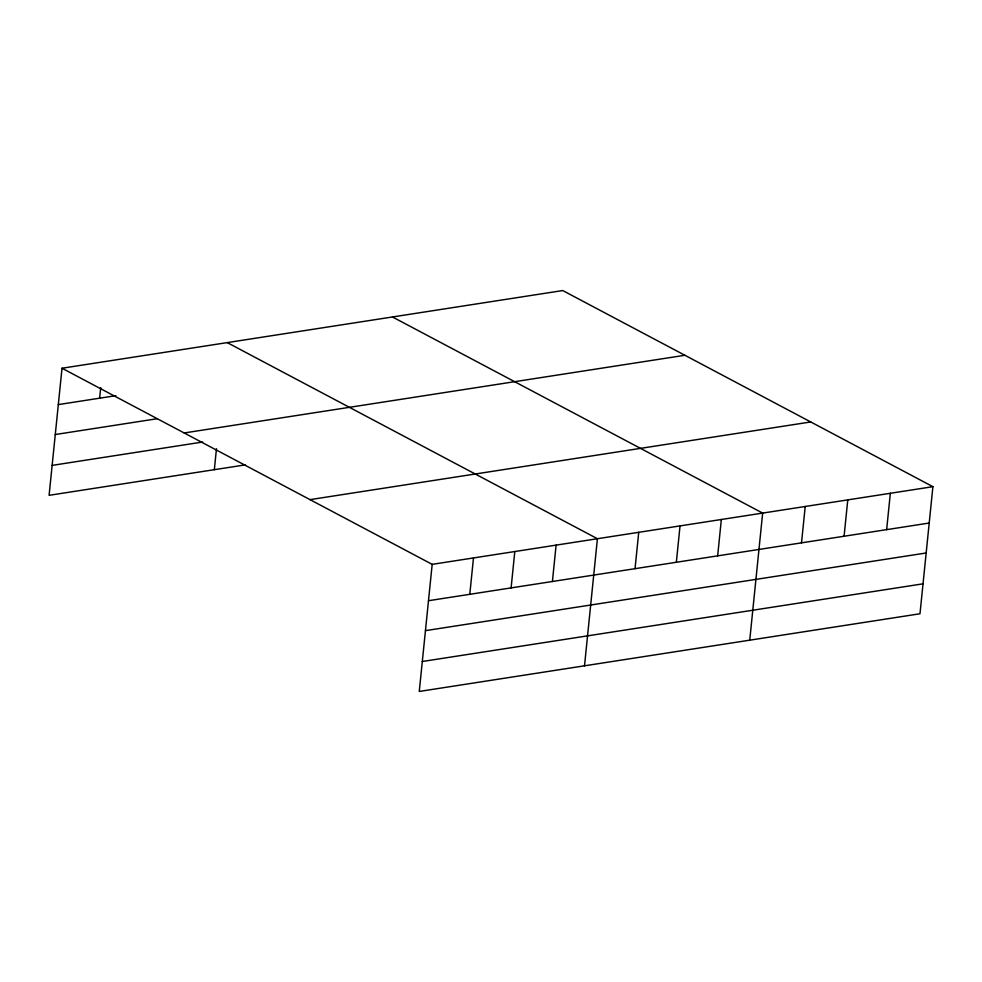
<?xml version="1.0" encoding="UTF-8"?>
<svg xmlns="http://www.w3.org/2000/svg" width="982" height="982" viewBox="0 0 982 982"><rect width="100%" height="100%" fill="white"/><g stroke="black" fill="none" stroke-linecap="round" stroke-linejoin="round"><path stroke-width="1.47" d="M62.013 368.238L432.178 564.355L419.265 691.451L919.987 613.762L932.9 486.679L562.735 290.549L62.013 368.238L49.1 495.321L245.316 464.879M99.624 398.189L100.704 387.583M214.334 469.691L216.47 448.725M469.789 594.306L473.484 557.948M511.106 587.899L514.801 551.54M552.412 581.491L556.107 545.133M584.511 665.808L597.412 538.725L227.247 342.608M635.035 568.676L638.73 532.318M676.34 562.269L680.035 525.91M717.658 555.849L721.34 519.503M749.745 640.178L762.658 513.095L392.481 316.965M801.521 542.837L805.215 506.491M844.09 536.246L847.773 499.887M886.648 529.642L890.343 493.283M58.319 404.596L115.851 395.672M55.274 434.535L157.071 418.737M184.162 432.964L684.884 355.275M52.144 465.382L202.623 442.035M310.017 499.642L810.739 421.953M432.178 564.355L932.9 486.679M428.483 600.714L929.205 523.038M425.439 630.653L926.161 552.976M422.309 661.5L923.031 583.824"/></g></svg>
